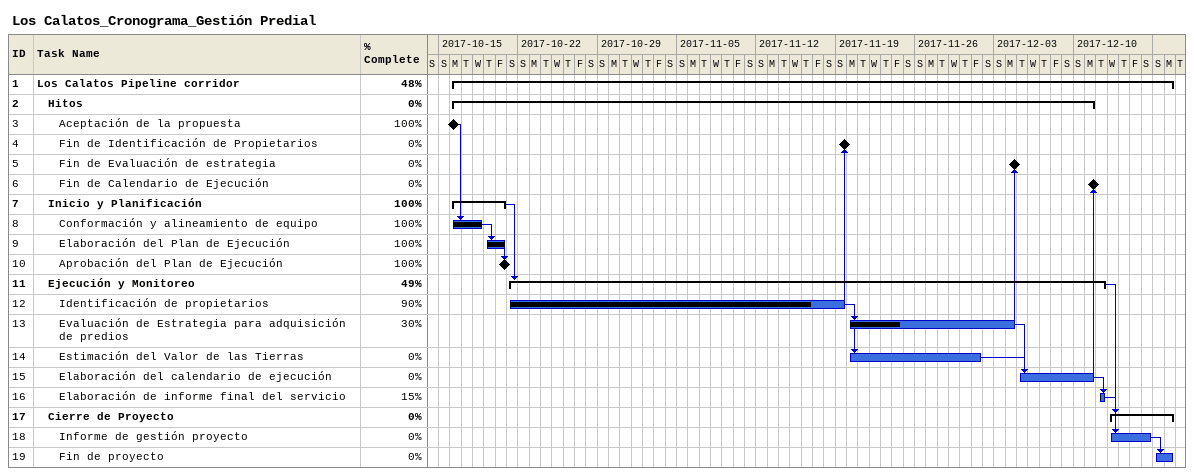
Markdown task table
Los Calatos_Cronograma_Gestión Predial

| ID | Level | Task | Start | Finish | Predecessors | % complete |
|---|---|---|---|---|---|---|
| 1 | 1 | **Los Calatos Pipeline corridor** | 2017-10-16 | 2017-12-18 |  | 48 |
| 2 | 2 | **Hitos** | 2017-10-16 | 2017-12-11 |  | 0 |
| 3 | 3 | Aceptación de la propuesta (milestone) | 2017-10-16 | 2017-10-16 |  | 100 |
| 4 | 3 | Fin de Identificación de Propietarios (milestone) | 2017-11-19 | 2017-11-19 | 12 | 0 |
| 5 | 3 | Fin de Evaluación de estrategia (milestone) | 2017-12-04 | 2017-12-04 | 13 | 0 |
| 6 | 3 | Fin de Calendario de Ejecución (milestone) | 2017-12-11 | 2017-12-11 | 15 | 0 |
| 7 | 2 | **Inicio y Planificación** | 2017-10-16 | 2017-10-20 |  | 100 |
| 8 | 3 | Conformación y alineamiento de equipo | 2017-10-16 | 2017-10-18 | 3 | 100 |
| 9 | 3 | Elaboración del Plan de Ejecución | 2017-10-19 | 2017-10-20 | 8 | 100 |
| 10 | 3 | Aprobación del Plan de Ejecución (milestone) | 2017-10-20 | 2017-10-20 | 9 | 100 |
| 11 | 2 | **Ejecución y Monitoreo** | 2017-10-21 | 2017-12-12 | 7 | 49 |
| 12 | 3 | Identificación de propietarios | 2017-10-21 | 2017-11-19 |  | 90 |
| 13 | 3 | Evaluación de Estrategia para adquisición de predios | 2017-11-20 | 2017-12-04 | 12 | 30 |
| 14 | 3 | Estimación del Valor de las Tierras | 2017-11-20 | 2017-12-01 | 12 | 0 |
| 15 | 3 | Elaboración del calendario de ejecución | 2017-12-05 | 2017-12-11 | 14, 13 | 0 |
| 16 | 3 | Elaboración de informe final del servicio | 2017-12-12 | 2017-12-12 | 15 | 15 |
| 17 | 2 | **Cierre de Proyecto** | 2017-12-13 | 2017-12-18 | 11 | 0 |
| 18 | 3 | Informe de gestión proyecto | 2017-12-13 | 2017-12-16 | 16 | 0 |
| 19 | 3 | Fin de proyecto | 2017-12-17 | 2017-12-18 | 18 | 0 |
